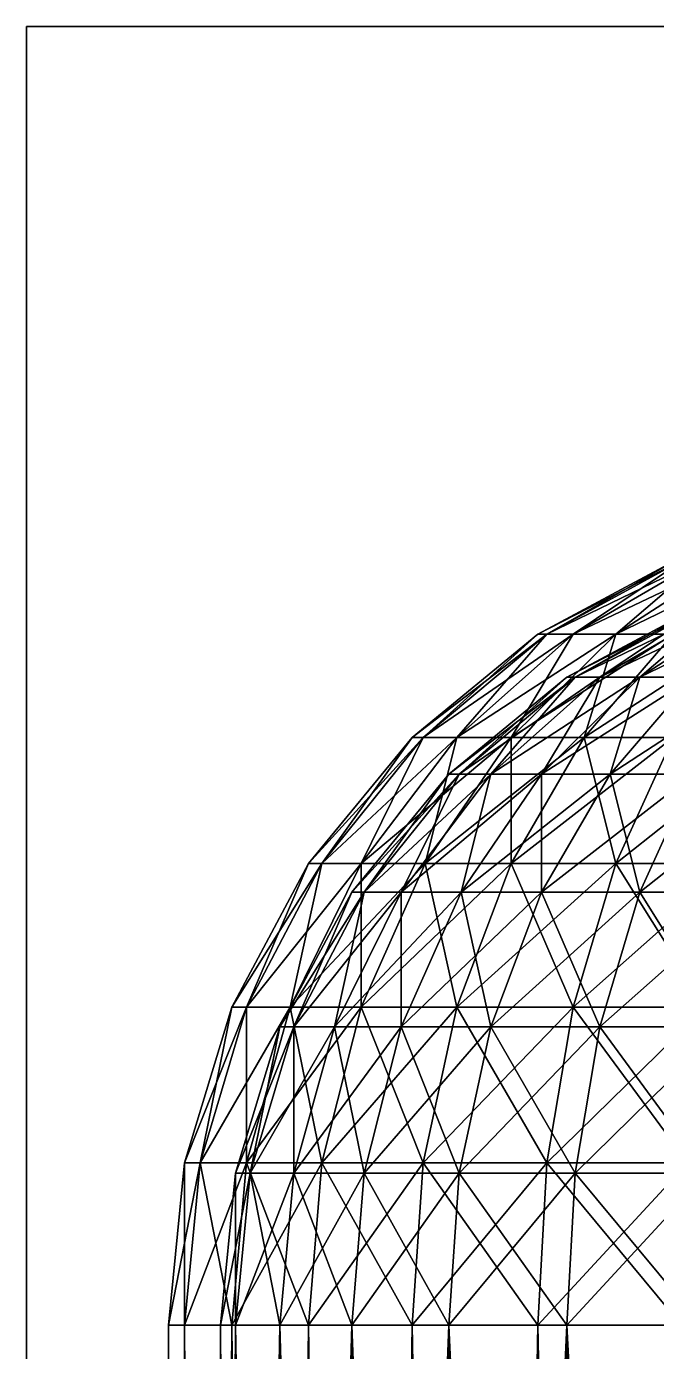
# Model space of a CAD drawing. Header units: millimetres. Extents: x -510 to 550, y -577 to 577.
# Drawn here: x -408.74 to -396.61, y -280.51 to -255 of the extents above; entities that cross this region are included whole.
import ezdxf

# ---------------------------------------------------------------- set-up
doc = ezdxf.new("R2010")
doc.units = ezdxf.units.MM
for name, color, linetype, true_color in [('rocker_right_visual_1', 7, 'Continuous', 0x5c6b75), ('structure_right_rear_axle', 7, 'Continuous', 0x5c6b75), ('structure_right_rear_motor_bracket', 7, 'Continuous', 0x5c6b75)]:
    doc.layers.add(name, color=color, linetype=linetype, true_color=true_color)

msp = doc.modelspace()

# ---------------------------------------------------------------- linework, layer by layer
at = {"layer": 'rocker_right_visual_1', "true_color": 0x5c6b75}
for points in [[(-408.735, -305, -263.35), (-158.55, -305, 16.664), (-158.55, -255, 16.664)], [(-408.735, -305, -263.35), (-158.55, -255, 16.664), (-408.735, -255, -263.35)], [(-121.265, -255, -16.65), (-371.45, -255, -296.664), (-408.735, -255, -263.35)], [(-121.265, -255, -16.65), (-408.735, -255, -263.35), (-158.55, -255, 16.664)], [(-371.45, -255, -296.664), (-371.45, -305, -296.664), (-408.735, -305, -263.35)], [(-371.45, -255, -296.664), (-408.735, -305, -263.35), (-408.735, -255, -263.35)]]:
    msp.add_3dface(points, dxfattribs=at)
at = {"layer": 'structure_right_rear_axle', "true_color": 0x5c6b75}
for points in [[(-398.718, -266.696, -281.734), (-398.889, -266.696, -280), (-396.123, -265.218, -280)], [(-398.889, -266.696, -280), (-398.718, -266.696, -278.266), (-396.005, -265.218, -278.805)], [(-398.889, -266.696, -280), (-396.005, -265.218, -278.805), (-396.123, -265.218, -280)], [(-398.212, -266.696, -283.402), (-398.718, -266.696, -281.734), (-396.005, -265.218, -281.195)], [(-398.718, -266.696, -281.734), (-396.123, -265.218, -280), (-396.005, -265.218, -281.195)], [(-398.718, -266.696, -278.266), (-398.212, -266.696, -276.598), (-395.657, -265.218, -277.657)], [(-398.718, -266.696, -278.266), (-395.657, -265.218, -277.657), (-396.005, -265.218, -278.805)], [(-397.391, -266.696, -284.939), (-398.212, -266.696, -283.402), (-395.657, -265.218, -282.343)], [(-398.212, -266.696, -283.402), (-396.005, -265.218, -281.195), (-395.657, -265.218, -282.343)], [(-398.212, -266.696, -276.598), (-397.391, -266.696, -275.061), (-395.091, -265.218, -276.598)], [(-398.212, -266.696, -276.598), (-395.091, -265.218, -276.598), (-395.657, -265.218, -277.657)], [(-396.286, -266.696, -286.286), (-397.391, -266.696, -284.939), (-395.091, -265.218, -283.402)], [(-397.391, -266.696, -284.939), (-395.657, -265.218, -282.343), (-395.091, -265.218, -283.402)], [(-397.391, -266.696, -275.061), (-396.286, -266.696, -273.714), (-394.33, -265.218, -275.67)], [(-397.391, -266.696, -275.061), (-394.33, -265.218, -275.67), (-395.091, -265.218, -276.598)], [(-401.096, -268.686, -282.207), (-401.314, -268.686, -280), (-398.889, -266.696, -280)], [(-401.314, -268.686, -280), (-401.096, -268.686, -277.793), (-398.718, -266.696, -278.266)], [(-401.314, -268.686, -280), (-398.718, -266.696, -278.266), (-398.889, -266.696, -280)], [(-400.453, -268.686, -284.33), (-401.096, -268.686, -282.207), (-398.718, -266.696, -281.734)], [(-401.096, -268.686, -282.207), (-398.889, -266.696, -280), (-398.718, -266.696, -281.734)], [(-401.096, -268.686, -277.793), (-400.453, -268.686, -275.67), (-398.212, -266.696, -276.598)], [(-401.096, -268.686, -277.793), (-398.212, -266.696, -276.598), (-398.718, -266.696, -278.266)], [(-399.407, -268.686, -286.286), (-400.453, -268.686, -284.33), (-398.212, -266.696, -283.402)], [(-400.453, -268.686, -284.33), (-398.718, -266.696, -281.734), (-398.212, -266.696, -283.402)], [(-400.453, -268.686, -275.67), (-399.407, -268.686, -273.714), (-397.391, -266.696, -275.061)], [(-400.453, -268.686, -275.67), (-397.391, -266.696, -275.061), (-398.212, -266.696, -276.598)], [(-398, -268.686, -288), (-399.407, -268.686, -286.286), (-397.391, -266.696, -284.939)], [(-399.407, -268.686, -286.286), (-398.212, -266.696, -283.402), (-397.391, -266.696, -284.939)], [(-399.407, -268.686, -273.714), (-398, -268.686, -272), (-396.286, -266.696, -273.714)], [(-399.407, -268.686, -273.714), (-396.286, -266.696, -273.714), (-397.391, -266.696, -275.061)], [(-396.286, -268.686, -289.407), (-398, -268.686, -288), (-396.286, -266.696, -286.286)], [(-398, -268.686, -288), (-397.391, -266.696, -284.939), (-396.286, -266.696, -286.286)], [(-398, -268.686, -272), (-396.286, -268.686, -270.593), (-394.939, -266.696, -272.609)], [(-398, -268.686, -272), (-394.939, -266.696, -272.609), (-396.286, -266.696, -273.714)], [(-403.048, -271.111, -282.595), (-403.304, -271.111, -280), (-401.314, -268.686, -280)], [(-403.304, -271.111, -280), (-403.048, -271.111, -277.405), (-401.096, -268.686, -277.793)], [(-403.304, -271.111, -280), (-401.096, -268.686, -277.793), (-401.314, -268.686, -280)], [(-402.291, -271.111, -285.091), (-403.048, -271.111, -282.595), (-401.096, -268.686, -282.207)], [(-403.048, -271.111, -282.595), (-401.314, -268.686, -280), (-401.096, -268.686, -282.207)], [(-403.048, -271.111, -277.405), (-402.291, -271.111, -274.909), (-400.453, -268.686, -275.67)], [(-403.048, -271.111, -277.405), (-400.453, -268.686, -275.67), (-401.096, -268.686, -277.793)], [(-401.061, -271.111, -287.391), (-402.291, -271.111, -285.091), (-400.453, -268.686, -284.33)], [(-402.291, -271.111, -285.091), (-401.096, -268.686, -282.207), (-400.453, -268.686, -284.33)], [(-402.291, -271.111, -274.909), (-401.061, -271.111, -272.609), (-399.407, -268.686, -273.714)], [(-402.291, -271.111, -274.909), (-399.407, -268.686, -273.714), (-400.453, -268.686, -275.67)], [(-399.407, -271.111, -289.407), (-401.061, -271.111, -287.391), (-399.407, -268.686, -286.286)], [(-401.061, -271.111, -287.391), (-400.453, -268.686, -284.33), (-399.407, -268.686, -286.286)], [(-401.061, -271.111, -272.609), (-399.407, -271.111, -270.593), (-398, -268.686, -272)], [(-401.061, -271.111, -272.609), (-398, -268.686, -272), (-399.407, -268.686, -273.714)], [(-397.391, -271.111, -291.061), (-399.407, -271.111, -289.407), (-398, -268.686, -288)], [(-399.407, -271.111, -289.407), (-399.407, -268.686, -286.286), (-398, -268.686, -288)], [(-399.407, -271.111, -270.593), (-397.391, -271.111, -268.939), (-396.286, -268.686, -270.593)], [(-399.407, -271.111, -270.593), (-396.286, -268.686, -270.593), (-398, -268.686, -272)], [(-397.391, -271.111, -291.061), (-398, -268.686, -288), (-396.286, -268.686, -289.407)], [(-395.091, -271.111, -292.291), (-397.391, -271.111, -291.061), (-396.286, -268.686, -289.407)], [(-397.391, -271.111, -268.939), (-395.091, -271.111, -267.709), (-394.33, -268.686, -269.547)], [(-397.391, -271.111, -268.939), (-394.33, -268.686, -269.547), (-396.286, -268.686, -270.593)], [(-404.498, -273.877, -282.884), (-404.782, -273.877, -280), (-403.304, -271.111, -280)], [(-404.782, -273.877, -280), (-404.498, -273.877, -277.116), (-403.048, -271.111, -277.405)], [(-404.782, -273.877, -280), (-403.048, -271.111, -277.405), (-403.304, -271.111, -280)], [(-403.657, -273.877, -285.657), (-404.498, -273.877, -282.884), (-403.048, -271.111, -282.595)], [(-404.498, -273.877, -282.884), (-403.304, -271.111, -280), (-403.048, -271.111, -282.595)], [(-404.498, -273.877, -277.116), (-403.657, -273.877, -274.343), (-402.291, -271.111, -274.909)], [(-404.498, -273.877, -277.116), (-402.291, -271.111, -274.909), (-403.048, -271.111, -277.405)], [(-402.291, -273.877, -288.212), (-403.657, -273.877, -285.657), (-402.291, -271.111, -285.091)], [(-403.657, -273.877, -285.657), (-403.048, -271.111, -282.595), (-402.291, -271.111, -285.091)], [(-403.657, -273.877, -274.343), (-402.291, -273.877, -271.788), (-401.061, -271.111, -272.609)], [(-403.657, -273.877, -274.343), (-401.061, -271.111, -272.609), (-402.291, -271.111, -274.909)], [(-400.453, -273.877, -290.453), (-402.291, -273.877, -288.212), (-401.061, -271.111, -287.391)], [(-402.291, -273.877, -288.212), (-402.291, -271.111, -285.091), (-401.061, -271.111, -287.391)], [(-402.291, -273.877, -271.788), (-400.453, -273.877, -269.547), (-399.407, -271.111, -270.593)], [(-402.291, -273.877, -271.788), (-399.407, -271.111, -270.593), (-401.061, -271.111, -272.609)], [(-400.453, -273.877, -290.453), (-401.061, -271.111, -287.391), (-399.407, -271.111, -289.407)], [(-398.212, -273.877, -292.291), (-400.453, -273.877, -290.453), (-399.407, -271.111, -289.407)], [(-400.453, -273.877, -269.547), (-398.212, -273.877, -267.709), (-397.391, -271.111, -268.939)], [(-400.453, -273.877, -269.547), (-397.391, -271.111, -268.939), (-399.407, -271.111, -270.593)], [(-398.212, -273.877, -292.291), (-399.407, -271.111, -289.407), (-397.391, -271.111, -291.061)], [(-395.657, -273.877, -293.657), (-398.212, -273.877, -292.291), (-397.391, -271.111, -291.061)], [(-398.212, -273.877, -267.709), (-395.657, -273.877, -266.343), (-395.091, -271.111, -267.709)], [(-398.212, -273.877, -267.709), (-395.091, -271.111, -267.709), (-397.391, -271.111, -268.939)], [(-395.657, -273.877, -293.657), (-397.391, -271.111, -291.061), (-395.091, -271.111, -292.291)], [(-405.391, -276.879, -283.061), (-405.693, -276.879, -280), (-404.782, -273.877, -280)], [(-405.693, -276.879, -280), (-405.391, -276.879, -276.939), (-404.498, -273.877, -277.116)], [(-405.693, -276.879, -280), (-404.498, -273.877, -277.116), (-404.782, -273.877, -280)], [(-404.498, -276.879, -286.005), (-405.391, -276.879, -283.061), (-404.498, -273.877, -282.884)], [(-405.391, -276.879, -283.061), (-404.782, -273.877, -280), (-404.498, -273.877, -282.884)], [(-405.391, -276.879, -276.939), (-404.498, -276.879, -273.995), (-403.657, -273.877, -274.343)], [(-405.391, -276.879, -276.939), (-403.657, -273.877, -274.343), (-404.498, -273.877, -277.116)], [(-403.048, -276.879, -288.718), (-404.498, -276.879, -286.005), (-403.657, -273.877, -285.657)], [(-404.498, -276.879, -286.005), (-404.498, -273.877, -282.884), (-403.657, -273.877, -285.657)], [(-404.498, -276.879, -273.995), (-403.048, -276.879, -271.282), (-402.291, -273.877, -271.788)], [(-404.498, -276.879, -273.995), (-402.291, -273.877, -271.788), (-403.657, -273.877, -274.343)], [(-403.048, -276.879, -288.718), (-403.657, -273.877, -285.657), (-402.291, -273.877, -288.212)], [(-401.096, -276.879, -291.096), (-403.048, -276.879, -288.718), (-402.291, -273.877, -288.212)], [(-403.048, -276.879, -271.282), (-401.096, -276.879, -268.904), (-400.453, -273.877, -269.547)], [(-403.048, -276.879, -271.282), (-400.453, -273.877, -269.547), (-402.291, -273.877, -271.788)], [(-401.096, -276.879, -291.096), (-402.291, -273.877, -288.212), (-400.453, -273.877, -290.453)], [(-398.718, -276.879, -293.048), (-401.096, -276.879, -291.096), (-400.453, -273.877, -290.453)], [(-401.096, -276.879, -268.904), (-398.718, -276.879, -266.952), (-398.212, -273.877, -267.709)], [(-401.096, -276.879, -268.904), (-398.212, -273.877, -267.709), (-400.453, -273.877, -269.547)], [(-398.718, -276.879, -293.048), (-400.453, -273.877, -290.453), (-398.212, -273.877, -292.291)], [(-396.005, -276.879, -294.498), (-398.718, -276.879, -293.048), (-398.212, -273.877, -292.291)], [(-398.718, -276.879, -266.952), (-396.005, -276.879, -265.502), (-395.657, -273.877, -266.343)], [(-398.718, -276.879, -266.952), (-395.657, -273.877, -266.343), (-398.212, -273.877, -267.709)], [(-396.005, -276.879, -294.498), (-398.212, -273.877, -292.291), (-395.657, -273.877, -293.657)], [(-405.693, -280, -283.121), (-406, -280, -280), (-405.693, -276.879, -280)], [(-406, -280, -280), (-405.693, -280, -276.879), (-405.391, -276.879, -276.939)], [(-406, -280, -280), (-405.391, -276.879, -276.939), (-405.693, -276.879, -280)], [(-404.782, -280, -286.123), (-405.693, -280, -283.121), (-405.391, -276.879, -283.061)], [(-405.693, -280, -283.121), (-405.693, -276.879, -280), (-405.391, -276.879, -283.061)], [(-405.693, -280, -276.879), (-404.782, -280, -273.877), (-404.498, -276.879, -273.995)], [(-405.693, -280, -276.879), (-404.498, -276.879, -273.995), (-405.391, -276.879, -276.939)], [(-404.782, -280, -286.123), (-405.391, -276.879, -283.061), (-404.498, -276.879, -286.005)], [(-403.304, -280, -288.889), (-404.782, -280, -286.123), (-404.498, -276.879, -286.005)], [(-404.782, -280, -273.877), (-403.304, -280, -271.111), (-403.048, -276.879, -271.282)], [(-404.782, -280, -273.877), (-403.048, -276.879, -271.282), (-404.498, -276.879, -273.995)], [(-403.304, -280, -288.889), (-404.498, -276.879, -286.005), (-403.048, -276.879, -288.718)], [(-401.314, -280, -291.314), (-403.304, -280, -288.889), (-403.048, -276.879, -288.718)], [(-403.304, -280, -271.111), (-401.314, -280, -268.686), (-401.096, -276.879, -268.904)], [(-403.304, -280, -271.111), (-401.096, -276.879, -268.904), (-403.048, -276.879, -271.282)], [(-401.314, -280, -291.314), (-403.048, -276.879, -288.718), (-401.096, -276.879, -291.096)], [(-398.889, -280, -293.304), (-401.314, -280, -291.314), (-401.096, -276.879, -291.096)], [(-401.314, -280, -268.686), (-398.889, -280, -266.696), (-398.718, -276.879, -266.952)], [(-401.314, -280, -268.686), (-398.718, -276.879, -266.952), (-401.096, -276.879, -268.904)], [(-398.889, -280, -293.304), (-401.096, -276.879, -291.096), (-398.718, -276.879, -293.048)], [(-396.123, -280, -294.782), (-398.889, -280, -293.304), (-398.718, -276.879, -293.048)], [(-398.889, -280, -266.696), (-396.123, -280, -265.218), (-396.005, -276.879, -265.502)], [(-398.889, -280, -266.696), (-396.005, -276.879, -265.502), (-398.718, -276.879, -266.952)], [(-396.123, -280, -294.782), (-398.718, -276.879, -293.048), (-396.005, -276.879, -294.498)], [(-405.693, -420, -283.121), (-406, -420, -280), (-406, -280, -280)], [(-405.693, -420, -283.121), (-406, -280, -280), (-405.693, -280, -283.121)], [(-406, -420, -280), (-405.693, -420, -276.879), (-405.693, -280, -276.879)], [(-406, -420, -280), (-405.693, -280, -276.879), (-406, -280, -280)], [(-404.782, -420, -286.123), (-405.693, -420, -283.121), (-405.693, -280, -283.121)], [(-404.782, -420, -286.123), (-405.693, -280, -283.121), (-404.782, -280, -286.123)], [(-405.693, -420, -276.879), (-404.782, -420, -273.877), (-404.782, -280, -273.877)], [(-405.693, -420, -276.879), (-404.782, -280, -273.877), (-405.693, -280, -276.879)], [(-403.304, -420, -288.889), (-404.782, -420, -286.123), (-404.782, -280, -286.123)], [(-403.304, -420, -288.889), (-404.782, -280, -286.123), (-403.304, -280, -288.889)], [(-404.782, -420, -273.877), (-403.304, -420, -271.111), (-403.304, -280, -271.111)], [(-404.782, -420, -273.877), (-403.304, -280, -271.111), (-404.782, -280, -273.877)], [(-401.314, -420, -291.314), (-403.304, -420, -288.889), (-403.304, -280, -288.889)], [(-401.314, -420, -291.314), (-403.304, -280, -288.889), (-401.314, -280, -291.314)], [(-403.304, -420, -271.111), (-401.314, -420, -268.686), (-401.314, -280, -268.686)], [(-403.304, -420, -271.111), (-401.314, -280, -268.686), (-403.304, -280, -271.111)], [(-398.889, -420, -293.304), (-401.314, -420, -291.314), (-401.314, -280, -291.314)], [(-398.889, -420, -293.304), (-401.314, -280, -291.314), (-398.889, -280, -293.304)], [(-401.314, -420, -268.686), (-398.889, -420, -266.696), (-398.889, -280, -266.696)], [(-401.314, -420, -268.686), (-398.889, -280, -266.696), (-401.314, -280, -268.686)], [(-396.123, -420, -294.782), (-398.889, -420, -293.304), (-398.889, -280, -293.304)], [(-396.123, -420, -294.782), (-398.889, -280, -293.304), (-396.123, -280, -294.782)], [(-398.889, -420, -266.696), (-396.123, -420, -265.218), (-396.123, -280, -265.218)], [(-398.889, -420, -266.696), (-396.123, -280, -265.218), (-398.889, -280, -266.696)]]:
    msp.add_3dface(points, dxfattribs=at)
at = {"layer": 'structure_right_rear_motor_bracket', "true_color": 0x5c6b75}
for points in [[(-398.173, -267.528, -281.626), (-398.334, -267.528, -280), (-395.74, -266.142, -280)], [(-398.334, -267.528, -280), (-398.173, -267.528, -278.374), (-395.63, -266.142, -278.88)], [(-398.334, -267.528, -280), (-395.63, -266.142, -278.88), (-395.74, -266.142, -280)], [(-397.699, -267.528, -283.189), (-398.173, -267.528, -281.626), (-395.63, -266.142, -281.12)], [(-398.173, -267.528, -281.626), (-395.74, -266.142, -280), (-395.63, -266.142, -281.12)], [(-398.173, -267.528, -278.374), (-397.699, -267.528, -276.811), (-395.303, -266.142, -277.803)], [(-398.173, -267.528, -278.374), (-395.303, -266.142, -277.803), (-395.63, -266.142, -278.88)], [(-396.929, -267.528, -284.63), (-397.699, -267.528, -283.189), (-395.303, -266.142, -282.197)], [(-397.699, -267.528, -283.189), (-395.63, -266.142, -281.12), (-395.303, -266.142, -282.197)], [(-397.699, -267.528, -276.811), (-396.929, -267.528, -275.37), (-394.773, -266.142, -276.811)], [(-397.699, -267.528, -276.811), (-394.773, -266.142, -276.811), (-395.303, -266.142, -277.803)], [(-395.893, -267.528, -285.893), (-396.929, -267.528, -284.63), (-394.773, -266.142, -283.189)], [(-396.929, -267.528, -284.63), (-395.303, -266.142, -282.197), (-394.773, -266.142, -283.189)], [(-396.929, -267.528, -275.37), (-395.893, -267.528, -274.107), (-394.059, -266.142, -275.941)], [(-396.929, -267.528, -275.37), (-394.059, -266.142, -275.941), (-394.773, -266.142, -276.811)], [(-400.403, -269.393, -282.069), (-400.607, -269.393, -280), (-398.334, -267.528, -280)], [(-400.607, -269.393, -280), (-400.403, -269.393, -277.931), (-398.173, -267.528, -278.374)], [(-400.607, -269.393, -280), (-398.173, -267.528, -278.374), (-398.334, -267.528, -280)], [(-399.799, -269.393, -284.059), (-400.403, -269.393, -282.069), (-398.173, -267.528, -281.626)], [(-400.403, -269.393, -282.069), (-398.334, -267.528, -280), (-398.173, -267.528, -281.626)], [(-400.403, -269.393, -277.931), (-399.799, -269.393, -275.941), (-397.699, -267.528, -276.811)], [(-400.403, -269.393, -277.931), (-397.699, -267.528, -276.811), (-398.173, -267.528, -278.374)], [(-398.819, -269.393, -285.893), (-399.799, -269.393, -284.059), (-397.699, -267.528, -283.189)], [(-399.799, -269.393, -284.059), (-398.173, -267.528, -281.626), (-397.699, -267.528, -283.189)], [(-399.799, -269.393, -275.941), (-398.819, -269.393, -274.107), (-396.929, -267.528, -275.37)], [(-399.799, -269.393, -275.941), (-396.929, -267.528, -275.37), (-397.699, -267.528, -276.811)], [(-397.5, -269.393, -287.5), (-398.819, -269.393, -285.893), (-396.929, -267.528, -284.63)], [(-398.819, -269.393, -285.893), (-397.699, -267.528, -283.189), (-396.929, -267.528, -284.63)], [(-398.819, -269.393, -274.107), (-397.5, -269.393, -272.5), (-395.893, -267.528, -274.107)], [(-398.819, -269.393, -274.107), (-395.893, -267.528, -274.107), (-396.929, -267.528, -275.37)], [(-395.893, -269.393, -288.819), (-397.5, -269.393, -287.5), (-395.893, -267.528, -285.893)], [(-397.5, -269.393, -287.5), (-396.929, -267.528, -284.63), (-395.893, -267.528, -285.893)], [(-397.5, -269.393, -272.5), (-395.893, -269.393, -271.181), (-394.63, -267.528, -273.071)], [(-397.5, -269.393, -272.5), (-394.63, -267.528, -273.071), (-395.893, -267.528, -274.107)], [(-402.232, -271.666, -282.433), (-402.472, -271.666, -280), (-400.607, -269.393, -280)], [(-402.472, -271.666, -280), (-402.232, -271.666, -277.567), (-400.403, -269.393, -277.931)], [(-402.472, -271.666, -280), (-400.403, -269.393, -277.931), (-400.607, -269.393, -280)], [(-401.523, -271.666, -284.773), (-402.232, -271.666, -282.433), (-400.403, -269.393, -282.069)], [(-402.232, -271.666, -282.433), (-400.607, -269.393, -280), (-400.403, -269.393, -282.069)], [(-402.232, -271.666, -277.567), (-401.523, -271.666, -275.227), (-399.799, -269.393, -275.941)], [(-402.232, -271.666, -277.567), (-399.799, -269.393, -275.941), (-400.403, -269.393, -277.931)], [(-400.37, -271.666, -286.929), (-401.523, -271.666, -284.773), (-399.799, -269.393, -284.059)], [(-401.523, -271.666, -284.773), (-400.403, -269.393, -282.069), (-399.799, -269.393, -284.059)], [(-401.523, -271.666, -275.227), (-400.37, -271.666, -273.071), (-398.819, -269.393, -274.107)], [(-401.523, -271.666, -275.227), (-398.819, -269.393, -274.107), (-399.799, -269.393, -275.941)], [(-398.819, -271.666, -288.819), (-400.37, -271.666, -286.929), (-398.819, -269.393, -285.893)], [(-400.37, -271.666, -286.929), (-399.799, -269.393, -284.059), (-398.819, -269.393, -285.893)], [(-400.37, -271.666, -273.071), (-398.819, -271.666, -271.181), (-397.5, -269.393, -272.5)], [(-400.37, -271.666, -273.071), (-397.5, -269.393, -272.5), (-398.819, -269.393, -274.107)], [(-396.929, -271.666, -290.37), (-398.819, -271.666, -288.819), (-397.5, -269.393, -287.5)], [(-398.819, -271.666, -288.819), (-398.819, -269.393, -285.893), (-397.5, -269.393, -287.5)], [(-398.819, -271.666, -271.181), (-396.929, -271.666, -269.63), (-395.893, -269.393, -271.181)], [(-398.819, -271.666, -271.181), (-395.893, -269.393, -271.181), (-397.5, -269.393, -272.5)], [(-396.929, -271.666, -290.37), (-397.5, -269.393, -287.5), (-395.893, -269.393, -288.819)], [(-394.773, -271.666, -291.523), (-396.929, -271.666, -290.37), (-395.893, -269.393, -288.819)], [(-396.929, -271.666, -269.63), (-394.773, -271.666, -268.477), (-394.059, -269.393, -270.201)], [(-396.929, -271.666, -269.63), (-394.059, -269.393, -270.201), (-395.893, -269.393, -271.181)], [(-403.592, -274.26, -282.704), (-403.858, -274.26, -280), (-402.472, -271.666, -280)], [(-403.858, -274.26, -280), (-403.592, -274.26, -277.296), (-402.232, -271.666, -277.567)], [(-403.858, -274.26, -280), (-402.232, -271.666, -277.567), (-402.472, -271.666, -280)], [(-402.803, -274.26, -285.303), (-403.592, -274.26, -282.704), (-402.232, -271.666, -282.433)], [(-403.592, -274.26, -282.704), (-402.472, -271.666, -280), (-402.232, -271.666, -282.433)], [(-403.592, -274.26, -277.296), (-402.803, -274.26, -274.697), (-401.523, -271.666, -275.227)], [(-403.592, -274.26, -277.296), (-401.523, -271.666, -275.227), (-402.232, -271.666, -277.567)], [(-401.523, -274.26, -287.699), (-402.803, -274.26, -285.303), (-401.523, -271.666, -284.773)], [(-402.803, -274.26, -285.303), (-402.232, -271.666, -282.433), (-401.523, -271.666, -284.773)], [(-402.803, -274.26, -274.697), (-401.523, -274.26, -272.301), (-400.37, -271.666, -273.071)], [(-402.803, -274.26, -274.697), (-400.37, -271.666, -273.071), (-401.523, -271.666, -275.227)], [(-399.799, -274.26, -289.799), (-401.523, -274.26, -287.699), (-400.37, -271.666, -286.929)], [(-401.523, -274.26, -287.699), (-401.523, -271.666, -284.773), (-400.37, -271.666, -286.929)], [(-401.523, -274.26, -272.301), (-399.799, -274.26, -270.201), (-398.819, -271.666, -271.181)], [(-401.523, -274.26, -272.301), (-398.819, -271.666, -271.181), (-400.37, -271.666, -273.071)], [(-399.799, -274.26, -289.799), (-400.37, -271.666, -286.929), (-398.819, -271.666, -288.819)], [(-397.699, -274.26, -291.523), (-399.799, -274.26, -289.799), (-398.819, -271.666, -288.819)], [(-399.799, -274.26, -270.201), (-397.699, -274.26, -268.477), (-396.929, -271.666, -269.63)], [(-399.799, -274.26, -270.201), (-396.929, -271.666, -269.63), (-398.819, -271.666, -271.181)], [(-397.699, -274.26, -291.523), (-398.819, -271.666, -288.819), (-396.929, -271.666, -290.37)], [(-395.303, -274.26, -292.803), (-397.699, -274.26, -291.523), (-396.929, -271.666, -290.37)], [(-397.699, -274.26, -268.477), (-395.303, -274.26, -267.197), (-394.773, -271.666, -268.477)], [(-397.699, -274.26, -268.477), (-394.773, -271.666, -268.477), (-396.929, -271.666, -269.63)], [(-395.303, -274.26, -292.803), (-396.929, -271.666, -290.37), (-394.773, -271.666, -291.523)], [(-404.429, -277.074, -282.87), (-404.712, -277.074, -280), (-403.858, -274.26, -280)], [(-404.712, -277.074, -280), (-404.429, -277.074, -277.13), (-403.592, -274.26, -277.296)], [(-404.712, -277.074, -280), (-403.592, -274.26, -277.296), (-403.858, -274.26, -280)], [(-403.592, -277.074, -285.63), (-404.429, -277.074, -282.87), (-403.592, -274.26, -282.704)], [(-404.429, -277.074, -282.87), (-403.858, -274.26, -280), (-403.592, -274.26, -282.704)], [(-404.429, -277.074, -277.13), (-403.592, -277.074, -274.37), (-402.803, -274.26, -274.697)], [(-404.429, -277.074, -277.13), (-402.803, -274.26, -274.697), (-403.592, -274.26, -277.296)], [(-402.232, -277.074, -288.173), (-403.592, -277.074, -285.63), (-402.803, -274.26, -285.303)], [(-403.592, -277.074, -285.63), (-403.592, -274.26, -282.704), (-402.803, -274.26, -285.303)], [(-403.592, -277.074, -274.37), (-402.232, -277.074, -271.827), (-401.523, -274.26, -272.301)], [(-403.592, -277.074, -274.37), (-401.523, -274.26, -272.301), (-402.803, -274.26, -274.697)], [(-402.232, -277.074, -288.173), (-402.803, -274.26, -285.303), (-401.523, -274.26, -287.699)], [(-400.403, -277.074, -290.403), (-402.232, -277.074, -288.173), (-401.523, -274.26, -287.699)], [(-402.232, -277.074, -271.827), (-400.403, -277.074, -269.597), (-399.799, -274.26, -270.201)], [(-402.232, -277.074, -271.827), (-399.799, -274.26, -270.201), (-401.523, -274.26, -272.301)], [(-400.403, -277.074, -290.403), (-401.523, -274.26, -287.699), (-399.799, -274.26, -289.799)], [(-398.173, -277.074, -292.232), (-400.403, -277.074, -290.403), (-399.799, -274.26, -289.799)], [(-400.403, -277.074, -269.597), (-398.173, -277.074, -267.768), (-397.699, -274.26, -268.477)], [(-400.403, -277.074, -269.597), (-397.699, -274.26, -268.477), (-399.799, -274.26, -270.201)], [(-398.173, -277.074, -292.232), (-399.799, -274.26, -289.799), (-397.699, -274.26, -291.523)], [(-395.63, -277.074, -293.592), (-398.173, -277.074, -292.232), (-397.699, -274.26, -291.523)], [(-398.173, -277.074, -267.768), (-395.63, -277.074, -266.408), (-395.303, -274.26, -267.197)], [(-398.173, -277.074, -267.768), (-395.303, -274.26, -267.197), (-397.699, -274.26, -268.477)], [(-395.63, -277.074, -293.592), (-397.699, -274.26, -291.523), (-395.303, -274.26, -292.803)], [(-404.712, -280, -282.926), (-405, -280, -280), (-404.712, -277.074, -280)], [(-405, -280, -280), (-404.712, -280, -277.074), (-404.429, -277.074, -277.13)], [(-405, -280, -280), (-404.429, -277.074, -277.13), (-404.712, -277.074, -280)], [(-403.858, -280, -285.74), (-404.712, -280, -282.926), (-404.429, -277.074, -282.87)], [(-404.712, -280, -282.926), (-404.712, -277.074, -280), (-404.429, -277.074, -282.87)], [(-404.712, -280, -277.074), (-403.858, -280, -274.26), (-403.592, -277.074, -274.37)], [(-404.712, -280, -277.074), (-403.592, -277.074, -274.37), (-404.429, -277.074, -277.13)], [(-403.858, -280, -285.74), (-404.429, -277.074, -282.87), (-403.592, -277.074, -285.63)], [(-402.472, -280, -288.334), (-403.858, -280, -285.74), (-403.592, -277.074, -285.63)], [(-403.858, -280, -274.26), (-402.472, -280, -271.666), (-402.232, -277.074, -271.827)], [(-403.858, -280, -274.26), (-402.232, -277.074, -271.827), (-403.592, -277.074, -274.37)], [(-402.472, -280, -288.334), (-403.592, -277.074, -285.63), (-402.232, -277.074, -288.173)], [(-400.607, -280, -290.607), (-402.472, -280, -288.334), (-402.232, -277.074, -288.173)], [(-402.472, -280, -271.666), (-400.607, -280, -269.393), (-400.403, -277.074, -269.597)], [(-402.472, -280, -271.666), (-400.403, -277.074, -269.597), (-402.232, -277.074, -271.827)], [(-400.607, -280, -290.607), (-402.232, -277.074, -288.173), (-400.403, -277.074, -290.403)], [(-398.334, -280, -292.472), (-400.607, -280, -290.607), (-400.403, -277.074, -290.403)], [(-400.607, -280, -269.393), (-398.334, -280, -267.528), (-398.173, -277.074, -267.768)], [(-400.607, -280, -269.393), (-398.173, -277.074, -267.768), (-400.403, -277.074, -269.597)], [(-398.334, -280, -292.472), (-400.403, -277.074, -290.403), (-398.173, -277.074, -292.232)], [(-395.74, -280, -293.858), (-398.334, -280, -292.472), (-398.173, -277.074, -292.232)], [(-398.334, -280, -267.528), (-395.74, -280, -266.142), (-395.63, -277.074, -266.408)], [(-398.334, -280, -267.528), (-395.63, -277.074, -266.408), (-398.173, -277.074, -267.768)], [(-395.74, -280, -293.858), (-398.173, -277.074, -292.232), (-395.63, -277.074, -293.592)], [(-404.712, -330, -282.926), (-405, -330, -280), (-405, -280, -280)], [(-404.712, -330, -282.926), (-405, -280, -280), (-404.712, -280, -282.926)], [(-405, -330, -280), (-404.712, -330, -277.074), (-404.712, -280, -277.074)], [(-405, -330, -280), (-404.712, -280, -277.074), (-405, -280, -280)], [(-403.858, -330, -285.74), (-404.712, -330, -282.926), (-404.712, -280, -282.926)], [(-403.858, -330, -285.74), (-404.712, -280, -282.926), (-403.858, -280, -285.74)], [(-404.712, -330, -277.074), (-403.858, -330, -274.26), (-403.858, -280, -274.26)], [(-404.712, -330, -277.074), (-403.858, -280, -274.26), (-404.712, -280, -277.074)], [(-402.472, -330, -288.334), (-403.858, -330, -285.74), (-403.858, -280, -285.74)], [(-402.472, -330, -288.334), (-403.858, -280, -285.74), (-402.472, -280, -288.334)], [(-403.858, -330, -274.26), (-402.472, -330, -271.666), (-402.472, -280, -271.666)], [(-403.858, -330, -274.26), (-402.472, -280, -271.666), (-403.858, -280, -274.26)], [(-400.607, -330, -290.607), (-402.472, -330, -288.334), (-402.472, -280, -288.334)], [(-400.607, -330, -290.607), (-402.472, -280, -288.334), (-400.607, -280, -290.607)], [(-402.472, -330, -271.666), (-400.607, -330, -269.393), (-400.607, -280, -269.393)], [(-402.472, -330, -271.666), (-400.607, -280, -269.393), (-402.472, -280, -271.666)], [(-398.334, -330, -292.472), (-400.607, -330, -290.607), (-400.607, -280, -290.607)], [(-398.334, -330, -292.472), (-400.607, -280, -290.607), (-398.334, -280, -292.472)], [(-400.607, -330, -269.393), (-398.334, -330, -267.528), (-398.334, -280, -267.528)], [(-400.607, -330, -269.393), (-398.334, -280, -267.528), (-400.607, -280, -269.393)], [(-395.74, -330, -293.858), (-398.334, -330, -292.472), (-398.334, -280, -292.472)], [(-395.74, -330, -293.858), (-398.334, -280, -292.472), (-395.74, -280, -293.858)], [(-398.334, -330, -267.528), (-395.74, -330, -266.142), (-395.74, -280, -266.142)], [(-398.334, -330, -267.528), (-395.74, -280, -266.142), (-398.334, -280, -267.528)]]:
    msp.add_3dface(points, dxfattribs=at)

doc.saveas('drawing.dxf')
